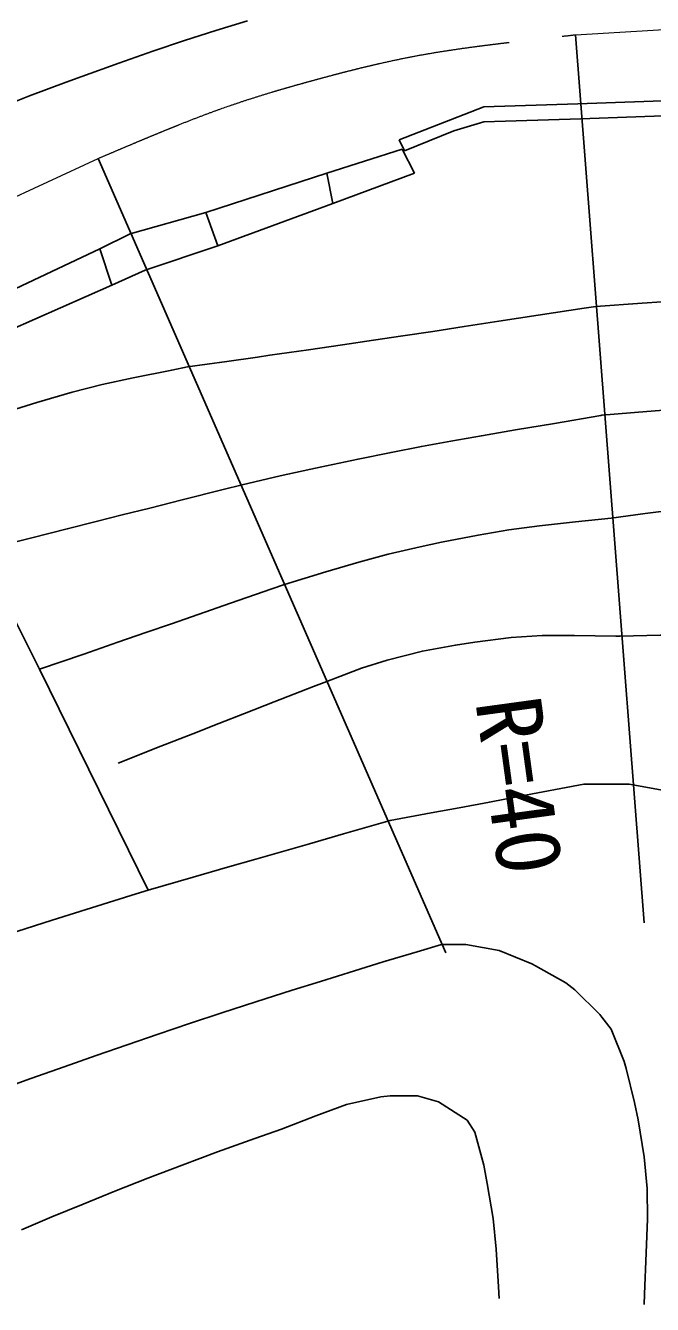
# Model space of a CAD drawing. Units: millimetres, scale not verified. Extents: x 40000 to 680000, y 20000 to 380000.
# Drawn here: x 166264 to 183811, y 279838 to 315638 of the extents above; entities that cross this region are included whole.
import ezdxf
from ezdxf.enums import TextEntityAlignment as Align

# ---------------------------------------------------------------- set-up
doc = ezdxf.new("R2010")
doc.units = ezdxf.units.MM
doc.header["$LTSCALE"] = 1000
doc.linetypes.add('CHAIN', pattern=[18.5, 12, -1.5, 3.5, -1.5])
for name, color, linetype, lineweight in [('M-BGD', 7, 'Continuous', 25), ('M-BMK', 2, 'CHAIN', 13), ('M-BMK-SRVR', 3, 'Continuous', 25)]:
    doc.layers.add(name, color=color, linetype=linetype, lineweight=lineweight)
doc.styles.add('ＭＳ ゴシック', font='')
doc.styles.get('ＭＳ ゴシック').set_extended_font_data('MS Gothic')

msp = doc.modelspace()

# ---------------------------------------------------------------- linework, layer by layer
at = {"layer": 'M-BGD'}
for p, q in [((181721, 313450), (196114, 313958)), ((176724, 312438), (179096, 313366)), ((179096, 313366), (181721, 313450)), ((181806, 313027), (196199, 313535)), ((178250, 312688), (179096, 312942)), ((179096, 312942), (181806, 313027)), ((176873, 312130), (178250, 312688)), ((174694, 311503), (176810, 312180)), ((176873, 312130), (176724, 312438)), ((177149, 311503), (176810, 312180)), ((171307, 310402), (174694, 311503)), ((174694, 311503), (174863, 310656)), ((174863, 310656), (177149, 311503)), ((169190, 309810), (171307, 310402)), ((171307, 310402), (171646, 309471)), ((171646, 309471), (174863, 310656)), ((168344, 309386), (169190, 309810)), ((165465, 308032), (168344, 309386)), ((168344, 309386), (168682, 308370)), ((169614, 308794), (171646, 309471)), ((168682, 308370), (169614, 308794)), ((165804, 307100), (168682, 308370)), ((164110, 302698), (166650, 297618)), ((166650, 297618), (169698, 291437)), ((180112, 294062), (181890, 294400)), ((181890, 294400), (183160, 294400))]:
    msp.add_line(p, q, dxfattribs=at)
for points in [[(165430, 313298), (166377, 313669), (167396, 314052), (167836, 314212), (168877, 314587), (169825, 314920), (170716, 315222), (171588, 315504), (172477, 315775)], [(182229, 307778), (183524, 307865), (184626, 307941), (185589, 308002), (186466, 308048), (187312, 308076), (188181, 308084), (189125, 308071), (190199, 308035), (190272, 308032), (191336, 308012), (192279, 308014), (193189, 307976), (194151, 307839), (194760, 307693), (195661, 307428), (196284, 307185)], [(170799, 306084), (171895, 306237), (172756, 306359), (173097, 306408), (174179, 306563), (175132, 306701), (176000, 306828), (176828, 306952), (177660, 307078), (178539, 307212), (179509, 307361), (180614, 307530), (181898, 307727), (182229, 307778)], [(163544, 304052), (163984, 304212), (164953, 304559), (165832, 304856), (166582, 305091), (167568, 305376), (168405, 305586), (169273, 305775), (170354, 305994), (170799, 306084)], [(182398, 304730), (183655, 304831), (184712, 304919), (185636, 304987), (186494, 305027), (187355, 305030), (188287, 304990), (189341, 304899), (190355, 304799), (191282, 304668), (191796, 304560), (192757, 304295), (193659, 303968), (194586, 303576), (195347, 303169), (196180, 302657), (196792, 302274)], [(172323, 302782), (173389, 303030), (174251, 303218), (174514, 303275), (175572, 303502), (176497, 303691), (177343, 303855), (178168, 304006), (179026, 304156), (179975, 304318), (181071, 304503), (182369, 304725), (182398, 304730)], [(165167, 300979), (166442, 301300), (167430, 301549), (168237, 301753), (168971, 301938), (169738, 302131), (170644, 302359), (171798, 302650), (172323, 302782)], [(173508, 299988), (174673, 300348), (175588, 300618), (176413, 300838), (177311, 301046), (177911, 301174), (178930, 301375), (179795, 301520), (180654, 301636), (181656, 301747), (182652, 301851)], [(182652, 301851), (183609, 301983), (184657, 302106)], [(166650, 297618), (167891, 298046), (168848, 298377), (169630, 298648), (170344, 298894), (171098, 299155), (172000, 299467), (173158, 299867), (173508, 299988)], [(174694, 297279), (175663, 297646), (176387, 297872), (177374, 298127), (178295, 298295), (178842, 298380), (179856, 298508), (180720, 298560), (181632, 298565), (182791, 298550), (182906, 298549)], [(182906, 298549), (184024, 298572), (184887, 298569), (185446, 298549), (186423, 298501), (186801, 298464), (187775, 298323), (187902, 298295), (188832, 298002), (189172, 297872), (190075, 297465), (190103, 297448), (190927, 296890), (191621, 296186), (191627, 296178), (192221, 295377), (192616, 294493), (192643, 294400), (192814, 293465), (192812, 292707)], [(168852, 294993), (170050, 295462), (170944, 295812), (171677, 296099), (172391, 296378), (173227, 296705), (174328, 297136), (174694, 297279)], [(183160, 294400), (184140, 294224)], [(176472, 293384), (177620, 293598), (178402, 293743), (179247, 293901), (180112, 294062)], [(169698, 291437), (170955, 291798), (171918, 292075), (172705, 292301), (173430, 292510), (174211, 292734), (175164, 293008), (176403, 293365), (176472, 293384)], [(154458, 286103), (155618, 286572), (156524, 286931), (157318, 287237), (158141, 287548), (159030, 287881), (160067, 288267), (161003, 288607), (161865, 288914), (162681, 289196), (163477, 289463), (164280, 289726), (165118, 289995), (166018, 290280), (167006, 290591), (168111, 290937), (169360, 291330), (169698, 291437)], [(165425, 285805), (166412, 286158), (167343, 286489), (168236, 286804), (169106, 287106), (169971, 287403), (170849, 287699), (171757, 287999), (172711, 288308), (173728, 288632), (174515, 288879), (175468, 289176), (176277, 289426), (177226, 289711), (177911, 289913)], [(177911, 289913), (178588, 289913), (179520, 289744), (180432, 289373), (180536, 289320), (181383, 288838), (181636, 288643), (182337, 287950), (182398, 287881), (182652, 287542), (183021, 286640), (183076, 286442), (183313, 285491), (183414, 285002), (183584, 283973), (183661, 283086), (183671, 282226), (183639, 281278), (183593, 280127), (183584, 279838)], [(166147, 281929), (167001, 282288), (167872, 282648), (168765, 283008), (169687, 283372), (170643, 283739), (171639, 284110), (172681, 284487), (173424, 284748), (174391, 285118), (175251, 285434), (176205, 285649), (176472, 285680), (177234, 285680), (177826, 285510), (178626, 284996), (178842, 284664), (179096, 283735), (179181, 283224), (179349, 282246), (179434, 281389), (179499, 280333), (179520, 280007)]]:
    msp.add_lwpolyline(points, dxfattribs=at)
at = {"layer": 'M-BMK'}
for p, q in [((181660, 315382), (196056, 316253)), ((161515, 308768), (168298, 311920))]:
    msp.add_line(p, q, dxfattribs=at)
msp.add_open_spline([(168298, 311920), (171101, 313112), (172015, 313481), (174501, 314156), (177239, 314899), (178325, 315002), (181660, 315382)], degree=3, knots=[0, 0, 0, 0, 1, 1, 1, 2, 2, 2, 2], dxfattribs=at)
at = {"layer": 'M-BMK-SRVR'}
for p, q in [((181660, 315382), (183580, 290518)), ((168298, 311920), (178029, 289679))]:
    msp.add_line(p, q, dxfattribs=at)

# ---------------------------------------------------------------- texts
at = {"layer": 'M-BMK-SRVR', "style": 'ＭＳ ゴシック'}
msp.add_text('R=40', height=1833, rotation=277.809, dxfattribs=at).set_placement((178647, 294171), align=Align.BOTTOM_CENTER)

doc.saveas('drawing.dxf')
